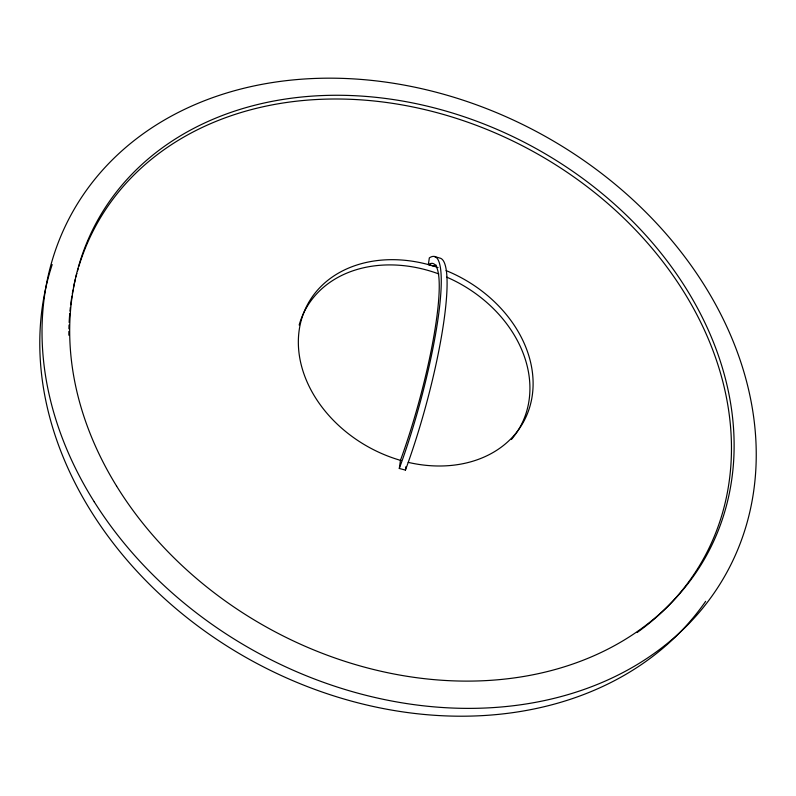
<?xml version="1.0" encoding="UTF-8"?>
<svg xmlns="http://www.w3.org/2000/svg" width="796" height="796" viewBox="0 0 796 796"><rect width="100%" height="100%" fill="white"/><g stroke="black" fill="none" stroke-linecap="round" stroke-linejoin="round"><path stroke-width="1.19" d="M399.303 468.466A147.25 24.676 -74.7 0 0 438.128 318.082A147.25 24.676 -74.7 0 0 429.323 257.904L428.367 264.57A137.897 23.144 -74.6 0 1 436.248 321.166A137.897 23.144 -74.6 0 1 400.448 460.377L399.303 468.466L405.433 470.098L405.92 466.635M434.148 256.431L439.76 258.063A147.151 25.193 -74.7 0 1 405.433 470.098M428.367 264.57L433.92 266.182A137.798 23.621 -74.7 0 1 436.288 265.168M705.654 601.318A370.05 294.48 28.6 0 1 262.571 666.431A370.05 294.48 28.6 0 1 52.188 264.58M78.804 266.501A346.449 274.292 28.6 0 1 561.877 168.802A346.449 274.292 28.6 0 1 637.059 632.551M68.854 335.225A346.449 274.292 28.6 0 1 68.874 331.385M68.914 328.828A346.449 274.292 28.6 0 1 69.033 325.007M69.143 322.47A346.449 274.292 28.6 0 1 69.749 313.604M69.978 311.097A346.449 274.292 28.6 0 1 70.376 307.336M70.675 304.838A346.449 274.292 28.6 0 1 71.919 296.182M72.327 293.734A346.449 274.292 28.6 0 1 72.993 290.072M73.471 287.655A346.449 274.292 28.6 0 1 75.322 279.287M75.899 276.928A346.449 274.292 28.6 0 1 76.814 273.416M77.461 271.098A346.449 274.292 28.6 0 1 78.117 268.789M446.088 270.58A122.902 96.525 28.6 0 1 531.559 399.672A122.902 96.525 28.6 0 1 408.229 462.367M401.164 460.546A122.902 96.525 28.6 0 1 299.803 326.479A122.902 96.525 28.6 0 1 438.059 267.565M299.157 325.037A122.355 96.366 28.6 0 1 438.815 273.953M446.755 277.147A122.355 96.366 28.6 0 1 511.4 439.491M94.217 501.779A373.463 295.545 28.6 0 0 712.579 595.219A373.463 295.545 28.6 0 0 390.617 82.824A373.463 295.545 28.6 0 0 94.217 501.779M116.594 486.087A347.514 274.62 28.6 0 0 691.963 578.334A347.514 274.62 28.6 0 0 397.164 100.147A347.514 274.62 28.6 0 0 116.594 486.087"/></g></svg>
